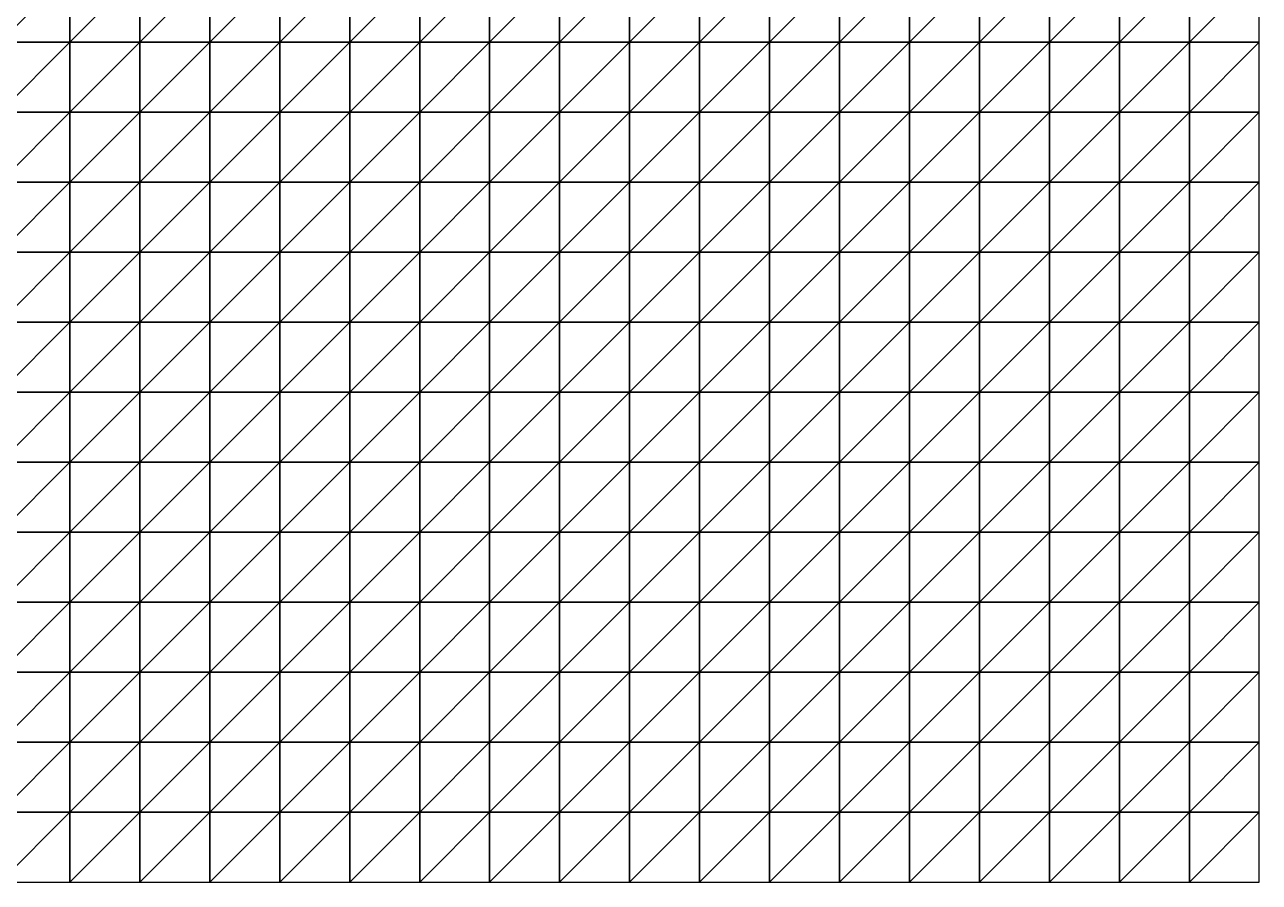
# Model space of a CAD drawing. Extents: x 504700 to 505400, y 9011750 to 9012250.
# Drawn here: x 505223.5 to 505400, y 9011750 to 9011872.5 of the extents above; entities that cross this region are included whole.
import ezdxf

# ---------------------------------------------------------------- set-up
doc = ezdxf.new("R2010")
doc.units = 0

msp = doc.modelspace()

# ---------------------------------------------------------------- linework, layer by layer
at = {"layer": 'TOPO_JUNI'}
for points in [[(505220, 9011870, 342.08), (505230, 9011870, 342.73), (505230, 9011880, 342.74)], [(505220, 9011870, 342.08), (505230, 9011880, 342.74), (505220, 9011880, 342.09)], [(505230, 9011870, 342.73), (505240, 9011870, 343.43), (505240, 9011880, 343.44)], [(505230, 9011870, 342.73), (505240, 9011880, 343.44), (505230, 9011880, 342.74)], [(505240, 9011870, 343.43), (505250, 9011870, 344.16), (505250, 9011880, 344.17)], [(505240, 9011870, 343.43), (505250, 9011880, 344.17), (505240, 9011880, 343.44)], [(505250, 9011870, 344.16), (505260, 9011870, 344.89), (505260, 9011880, 344.9)], [(505250, 9011870, 344.16), (505260, 9011880, 344.9), (505250, 9011880, 344.17)], [(505260, 9011870, 344.89), (505270, 9011870, 345.59), (505270, 9011880, 345.61)], [(505260, 9011870, 344.89), (505270, 9011880, 345.61), (505260, 9011880, 344.9)], [(505270, 9011870, 345.59), (505280, 9011870, 346.24), (505280, 9011880, 346.25)], [(505270, 9011870, 345.59), (505280, 9011880, 346.25), (505270, 9011880, 345.61)], [(505280, 9011870, 346.24), (505290, 9011870, 346.83), (505290, 9011880, 346.84)], [(505280, 9011870, 346.24), (505290, 9011880, 346.84), (505280, 9011880, 346.25)], [(505290, 9011870, 346.83), (505300, 9011870, 347.31), (505300, 9011880, 347.32)], [(505290, 9011870, 346.83), (505300, 9011880, 347.32), (505290, 9011880, 346.84)], [(505300, 9011870, 347.31), (505310, 9011870, 347.7), (505310, 9011880, 347.7)], [(505300, 9011870, 347.31), (505310, 9011880, 347.7), (505300, 9011880, 347.32)], [(505310, 9011870, 347.7), (505320, 9011870, 347.96), (505320, 9011880, 347.95)], [(505310, 9011870, 347.7), (505320, 9011880, 347.95), (505310, 9011880, 347.7)], [(505320, 9011870, 347.96), (505330, 9011870, 348.1), (505330, 9011880, 348.09)], [(505320, 9011870, 347.96), (505330, 9011880, 348.09), (505320, 9011880, 347.95)], [(505330, 9011870, 348.1), (505340, 9011870, 348.11), (505340, 9011880, 348.1)], [(505330, 9011870, 348.1), (505340, 9011880, 348.1), (505330, 9011880, 348.09)], [(505340, 9011870, 348.11), (505350, 9011870, 348.03), (505350, 9011880, 348.01)], [(505340, 9011870, 348.11), (505350, 9011880, 348.01), (505340, 9011880, 348.1)], [(505350, 9011870, 348.03), (505360, 9011870, 347.83), (505360, 9011880, 347.8)], [(505350, 9011870, 348.03), (505360, 9011880, 347.8), (505350, 9011880, 348.01)], [(505360, 9011870, 347.83), (505370, 9011870, 347.57), (505370, 9011880, 347.53)], [(505360, 9011870, 347.83), (505370, 9011880, 347.53), (505360, 9011880, 347.8)], [(505370, 9011870, 347.57), (505380, 9011870, 347.24), (505380, 9011880, 347.2)], [(505370, 9011870, 347.57), (505380, 9011880, 347.2), (505370, 9011880, 347.53)], [(505380, 9011870, 347.24), (505390, 9011870, 346.89), (505390, 9011880, 346.84)], [(505380, 9011870, 347.24), (505390, 9011880, 346.84), (505380, 9011880, 347.2)], [(505390, 9011870, 346.89), (505400, 9011870, 346.54), (505400, 9011880, 346.47)], [(505390, 9011870, 346.89), (505400, 9011880, 346.47), (505390, 9011880, 346.84)], [(505220, 9011860, 342.05), (505230, 9011860, 342.7), (505230, 9011870, 342.73)], [(505220, 9011860, 342.05), (505230, 9011870, 342.73), (505220, 9011870, 342.08)], [(505230, 9011860, 342.7), (505240, 9011860, 343.41), (505240, 9011870, 343.43)], [(505230, 9011860, 342.7), (505240, 9011870, 343.43), (505230, 9011870, 342.73)], [(505240, 9011860, 343.41), (505250, 9011860, 344.13), (505250, 9011870, 344.16)], [(505240, 9011860, 343.41), (505250, 9011870, 344.16), (505240, 9011870, 343.43)], [(505250, 9011860, 344.13), (505260, 9011860, 344.86), (505260, 9011870, 344.89)], [(505250, 9011860, 344.13), (505260, 9011870, 344.89), (505250, 9011870, 344.16)], [(505260, 9011860, 344.86), (505270, 9011860, 345.57), (505270, 9011870, 345.59)], [(505260, 9011860, 344.86), (505270, 9011870, 345.59), (505260, 9011870, 344.89)], [(505270, 9011860, 345.57), (505280, 9011860, 346.22), (505280, 9011870, 346.24)], [(505270, 9011860, 345.57), (505280, 9011870, 346.24), (505270, 9011870, 345.59)], [(505280, 9011860, 346.22), (505290, 9011860, 346.81), (505290, 9011870, 346.83)], [(505280, 9011860, 346.22), (505290, 9011870, 346.83), (505280, 9011870, 346.24)], [(505290, 9011860, 346.81), (505300, 9011860, 347.3), (505300, 9011870, 347.31)], [(505290, 9011860, 346.81), (505300, 9011870, 347.31), (505290, 9011870, 346.83)], [(505300, 9011860, 347.3), (505310, 9011860, 347.69), (505310, 9011870, 347.7)], [(505300, 9011860, 347.3), (505310, 9011870, 347.7), (505300, 9011870, 347.31)], [(505310, 9011860, 347.69), (505320, 9011860, 347.95), (505320, 9011870, 347.96)], [(505310, 9011860, 347.69), (505320, 9011870, 347.96), (505310, 9011870, 347.7)], [(505320, 9011860, 347.95), (505330, 9011860, 348.1), (505330, 9011870, 348.1)], [(505320, 9011860, 347.95), (505330, 9011870, 348.1), (505320, 9011870, 347.96)], [(505330, 9011860, 348.1), (505340, 9011860, 348.12), (505340, 9011870, 348.11)], [(505330, 9011860, 348.1), (505340, 9011870, 348.11), (505330, 9011870, 348.1)], [(505340, 9011860, 348.12), (505350, 9011860, 348.04), (505350, 9011870, 348.03)], [(505340, 9011860, 348.12), (505350, 9011870, 348.03), (505340, 9011870, 348.11)], [(505350, 9011860, 348.04), (505360, 9011860, 347.85), (505360, 9011870, 347.83)], [(505350, 9011860, 348.04), (505360, 9011870, 347.83), (505350, 9011870, 348.03)], [(505360, 9011860, 347.85), (505370, 9011860, 347.6), (505370, 9011870, 347.57)], [(505360, 9011860, 347.85), (505370, 9011870, 347.57), (505360, 9011870, 347.83)], [(505370, 9011860, 347.6), (505380, 9011860, 347.28), (505380, 9011870, 347.24)], [(505370, 9011860, 347.6), (505380, 9011870, 347.24), (505370, 9011870, 347.57)], [(505380, 9011860, 347.28), (505390, 9011860, 346.94), (505390, 9011870, 346.89)], [(505380, 9011860, 347.28), (505390, 9011870, 346.89), (505380, 9011870, 347.24)], [(505390, 9011860, 346.94), (505400, 9011860, 346.6), (505400, 9011870, 346.54)], [(505390, 9011860, 346.94), (505400, 9011870, 346.54), (505390, 9011870, 346.89)], [(505220, 9011850, 342.02), (505230, 9011850, 342.67), (505230, 9011860, 342.7)], [(505220, 9011850, 342.02), (505230, 9011860, 342.7), (505220, 9011860, 342.05)], [(505230, 9011850, 342.67), (505240, 9011850, 343.37), (505240, 9011860, 343.41)], [(505230, 9011850, 342.67), (505240, 9011860, 343.41), (505230, 9011860, 342.7)], [(505240, 9011850, 343.37), (505250, 9011850, 344.09), (505250, 9011860, 344.13)], [(505240, 9011850, 343.37), (505250, 9011860, 344.13), (505240, 9011860, 343.41)], [(505250, 9011850, 344.09), (505260, 9011850, 344.82), (505260, 9011860, 344.86)], [(505250, 9011850, 344.09), (505260, 9011860, 344.86), (505250, 9011860, 344.13)], [(505260, 9011850, 344.82), (505270, 9011850, 345.53), (505270, 9011860, 345.57)], [(505260, 9011850, 344.82), (505270, 9011860, 345.57), (505260, 9011860, 344.86)], [(505270, 9011850, 345.53), (505280, 9011850, 346.19), (505280, 9011860, 346.22)], [(505270, 9011850, 345.53), (505280, 9011860, 346.22), (505270, 9011860, 345.57)], [(505280, 9011850, 346.19), (505290, 9011850, 346.78), (505290, 9011860, 346.81)], [(505280, 9011850, 346.19), (505290, 9011860, 346.81), (505280, 9011860, 346.22)], [(505290, 9011850, 346.78), (505300, 9011850, 347.27), (505300, 9011860, 347.3)], [(505290, 9011850, 346.78), (505300, 9011860, 347.3), (505290, 9011860, 346.81)], [(505300, 9011850, 347.27), (505310, 9011850, 347.67), (505310, 9011860, 347.69)], [(505300, 9011850, 347.27), (505310, 9011860, 347.69), (505300, 9011860, 347.3)], [(505310, 9011850, 347.67), (505320, 9011850, 347.93), (505320, 9011860, 347.95)], [(505310, 9011850, 347.67), (505320, 9011860, 347.95), (505310, 9011860, 347.69)], [(505320, 9011850, 347.93), (505330, 9011850, 348.09), (505330, 9011860, 348.1)], [(505320, 9011850, 347.93), (505330, 9011860, 348.1), (505320, 9011860, 347.95)], [(505330, 9011850, 348.09), (505340, 9011850, 348.11), (505340, 9011860, 348.12)], [(505330, 9011850, 348.09), (505340, 9011860, 348.12), (505330, 9011860, 348.1)], [(505340, 9011850, 348.11), (505350, 9011850, 348.04), (505350, 9011860, 348.04)], [(505340, 9011850, 348.11), (505350, 9011860, 348.04), (505340, 9011860, 348.12)], [(505350, 9011850, 348.04), (505360, 9011850, 347.86), (505360, 9011860, 347.85)], [(505350, 9011850, 348.04), (505360, 9011860, 347.85), (505350, 9011860, 348.04)], [(505360, 9011850, 347.86), (505370, 9011850, 347.62), (505370, 9011860, 347.6)], [(505360, 9011850, 347.86), (505370, 9011860, 347.6), (505360, 9011860, 347.85)], [(505370, 9011850, 347.62), (505380, 9011850, 347.31), (505380, 9011860, 347.28)], [(505370, 9011850, 347.62), (505380, 9011860, 347.28), (505370, 9011860, 347.6)], [(505380, 9011850, 347.31), (505390, 9011850, 346.98), (505390, 9011860, 346.94)], [(505380, 9011850, 347.31), (505390, 9011860, 346.94), (505380, 9011860, 347.28)], [(505390, 9011850, 346.98), (505400, 9011850, 346.64), (505400, 9011860, 346.6)], [(505390, 9011850, 346.98), (505400, 9011860, 346.6), (505390, 9011860, 346.94)], [(505220, 9011840, 341.97), (505230, 9011840, 342.62), (505230, 9011850, 342.67)], [(505220, 9011840, 341.97), (505230, 9011850, 342.67), (505220, 9011850, 342.02)], [(505230, 9011840, 342.62), (505240, 9011840, 343.32), (505240, 9011850, 343.37)], [(505230, 9011840, 342.62), (505240, 9011850, 343.37), (505230, 9011850, 342.67)], [(505240, 9011840, 343.32), (505250, 9011840, 344.04), (505250, 9011850, 344.09)], [(505240, 9011840, 343.32), (505250, 9011850, 344.09), (505240, 9011850, 343.37)], [(505250, 9011840, 344.04), (505260, 9011840, 344.77), (505260, 9011850, 344.82)], [(505250, 9011840, 344.04), (505260, 9011850, 344.82), (505250, 9011850, 344.09)], [(505260, 9011840, 344.77), (505270, 9011840, 345.48), (505270, 9011850, 345.53)], [(505260, 9011840, 344.77), (505270, 9011850, 345.53), (505260, 9011850, 344.82)], [(505270, 9011840, 345.48), (505280, 9011840, 346.14), (505280, 9011850, 346.19)], [(505270, 9011840, 345.48), (505280, 9011850, 346.19), (505270, 9011850, 345.53)], [(505280, 9011840, 346.14), (505290, 9011840, 346.74), (505290, 9011850, 346.78)], [(505280, 9011840, 346.14), (505290, 9011850, 346.78), (505280, 9011850, 346.19)], [(505290, 9011840, 346.74), (505300, 9011840, 347.23), (505300, 9011850, 347.27)], [(505290, 9011840, 346.74), (505300, 9011850, 347.27), (505290, 9011850, 346.78)], [(505300, 9011840, 347.23), (505310, 9011840, 347.63), (505310, 9011850, 347.67)], [(505300, 9011840, 347.23), (505310, 9011850, 347.67), (505300, 9011850, 347.27)], [(505310, 9011840, 347.63), (505320, 9011840, 347.9), (505320, 9011850, 347.93)], [(505310, 9011840, 347.63), (505320, 9011850, 347.93), (505310, 9011850, 347.67)], [(505320, 9011840, 347.9), (505330, 9011840, 348.07), (505330, 9011850, 348.09)], [(505320, 9011840, 347.9), (505330, 9011850, 348.09), (505320, 9011850, 347.93)], [(505330, 9011840, 348.07), (505340, 9011840, 348.1), (505340, 9011850, 348.11)], [(505330, 9011840, 348.07), (505340, 9011850, 348.11), (505330, 9011850, 348.09)], [(505340, 9011840, 348.1), (505350, 9011840, 348.04), (505350, 9011850, 348.04)], [(505340, 9011840, 348.1), (505350, 9011850, 348.04), (505340, 9011850, 348.11)], [(505350, 9011840, 348.04), (505360, 9011840, 347.86), (505360, 9011850, 347.86)], [(505350, 9011840, 348.04), (505360, 9011850, 347.86), (505350, 9011850, 348.04)], [(505360, 9011840, 347.86), (505370, 9011840, 347.63), (505370, 9011850, 347.62)], [(505360, 9011840, 347.86), (505370, 9011850, 347.62), (505360, 9011850, 347.86)], [(505370, 9011840, 347.63), (505380, 9011840, 347.33), (505380, 9011850, 347.31)], [(505370, 9011840, 347.63), (505380, 9011850, 347.31), (505370, 9011850, 347.62)], [(505380, 9011840, 347.33), (505390, 9011840, 347.01), (505390, 9011850, 346.98)], [(505380, 9011840, 347.33), (505390, 9011850, 346.98), (505380, 9011850, 347.31)], [(505390, 9011840, 347.01), (505400, 9011840, 346.69), (505400, 9011850, 346.64)], [(505390, 9011840, 347.01), (505400, 9011850, 346.64), (505390, 9011850, 346.98)], [(505220, 9011830, 341.92), (505230, 9011830, 342.56), (505230, 9011840, 342.62)], [(505220, 9011830, 341.92), (505230, 9011840, 342.62), (505220, 9011840, 341.97)], [(505230, 9011830, 342.56), (505240, 9011830, 343.26), (505240, 9011840, 343.32)], [(505230, 9011830, 342.56), (505240, 9011840, 343.32), (505230, 9011840, 342.62)], [(505240, 9011830, 343.26), (505250, 9011830, 343.98), (505250, 9011840, 344.04)], [(505240, 9011830, 343.26), (505250, 9011840, 344.04), (505240, 9011840, 343.32)], [(505250, 9011830, 343.98), (505260, 9011830, 344.71), (505260, 9011840, 344.77)], [(505250, 9011830, 343.98), (505260, 9011840, 344.77), (505250, 9011840, 344.04)], [(505260, 9011830, 344.71), (505270, 9011830, 345.42), (505270, 9011840, 345.48)], [(505260, 9011830, 344.71), (505270, 9011840, 345.48), (505260, 9011840, 344.77)], [(505270, 9011830, 345.42), (505280, 9011830, 346.08), (505280, 9011840, 346.14)], [(505270, 9011830, 345.42), (505280, 9011840, 346.14), (505270, 9011840, 345.48)], [(505280, 9011830, 346.08), (505290, 9011830, 346.68), (505290, 9011840, 346.74)], [(505280, 9011830, 346.08), (505290, 9011840, 346.74), (505280, 9011840, 346.14)], [(505290, 9011830, 346.68), (505300, 9011830, 347.18), (505300, 9011840, 347.23)], [(505290, 9011830, 346.68), (505300, 9011840, 347.23), (505290, 9011840, 346.74)], [(505300, 9011830, 347.18), (505310, 9011830, 347.59), (505310, 9011840, 347.63)], [(505300, 9011830, 347.18), (505310, 9011840, 347.63), (505300, 9011840, 347.23)], [(505310, 9011830, 347.59), (505320, 9011830, 347.86), (505320, 9011840, 347.9)], [(505310, 9011830, 347.59), (505320, 9011840, 347.9), (505310, 9011840, 347.63)], [(505320, 9011830, 347.86), (505330, 9011830, 348.04), (505330, 9011840, 348.07)], [(505320, 9011830, 347.86), (505330, 9011840, 348.07), (505320, 9011840, 347.9)], [(505330, 9011830, 348.04), (505340, 9011830, 348.07), (505340, 9011840, 348.1)], [(505330, 9011830, 348.04), (505340, 9011840, 348.1), (505330, 9011840, 348.07)], [(505340, 9011830, 348.07), (505350, 9011830, 348.02), (505350, 9011840, 348.04)], [(505340, 9011830, 348.07), (505350, 9011840, 348.04), (505340, 9011840, 348.1)], [(505350, 9011830, 348.02), (505360, 9011830, 347.85), (505360, 9011840, 347.86)], [(505350, 9011830, 348.02), (505360, 9011840, 347.86), (505350, 9011840, 348.04)], [(505360, 9011830, 347.85), (505370, 9011830, 347.63), (505370, 9011840, 347.63)], [(505360, 9011830, 347.85), (505370, 9011840, 347.63), (505360, 9011840, 347.86)], [(505370, 9011830, 347.63), (505380, 9011830, 347.34), (505380, 9011840, 347.33)], [(505370, 9011830, 347.63), (505380, 9011840, 347.33), (505370, 9011840, 347.63)], [(505380, 9011830, 347.34), (505390, 9011830, 347.03), (505390, 9011840, 347.01)], [(505380, 9011830, 347.34), (505390, 9011840, 347.01), (505380, 9011840, 347.33)], [(505390, 9011830, 347.03), (505400, 9011830, 346.72), (505400, 9011840, 346.69)], [(505390, 9011830, 347.03), (505400, 9011840, 346.69), (505390, 9011840, 347.01)], [(505220, 9011820, 341.85), (505230, 9011820, 342.49), (505230, 9011830, 342.56)], [(505220, 9011820, 341.85), (505230, 9011830, 342.56), (505220, 9011830, 341.92)], [(505230, 9011820, 342.49), (505240, 9011820, 343.19), (505240, 9011830, 343.26)], [(505230, 9011820, 342.49), (505240, 9011830, 343.26), (505230, 9011830, 342.56)], [(505240, 9011820, 343.19), (505250, 9011820, 343.91), (505250, 9011830, 343.98)], [(505240, 9011820, 343.19), (505250, 9011830, 343.98), (505240, 9011830, 343.26)], [(505250, 9011820, 343.91), (505260, 9011820, 344.64), (505260, 9011830, 344.71)], [(505250, 9011820, 343.91), (505260, 9011830, 344.71), (505250, 9011830, 343.98)], [(505260, 9011820, 344.64), (505270, 9011820, 345.35), (505270, 9011830, 345.42)], [(505260, 9011820, 344.64), (505270, 9011830, 345.42), (505260, 9011830, 344.71)], [(505270, 9011820, 345.35), (505280, 9011820, 346.01), (505280, 9011830, 346.08)], [(505270, 9011820, 345.35), (505280, 9011830, 346.08), (505270, 9011830, 345.42)], [(505280, 9011820, 346.01), (505290, 9011820, 346.62), (505290, 9011830, 346.68)], [(505280, 9011820, 346.01), (505290, 9011830, 346.68), (505280, 9011830, 346.08)], [(505290, 9011820, 346.62), (505300, 9011820, 347.12), (505300, 9011830, 347.18)], [(505290, 9011820, 346.62), (505300, 9011830, 347.18), (505290, 9011830, 346.68)], [(505300, 9011820, 347.12), (505310, 9011820, 347.53), (505310, 9011830, 347.59)], [(505300, 9011820, 347.12), (505310, 9011830, 347.59), (505300, 9011830, 347.18)], [(505310, 9011820, 347.53), (505320, 9011820, 347.81), (505320, 9011830, 347.86)], [(505310, 9011820, 347.53), (505320, 9011830, 347.86), (505310, 9011830, 347.59)], [(505320, 9011820, 347.81), (505330, 9011820, 347.99), (505330, 9011830, 348.04)], [(505320, 9011820, 347.81), (505330, 9011830, 348.04), (505320, 9011830, 347.86)], [(505330, 9011820, 347.99), (505340, 9011820, 348.04), (505340, 9011830, 348.07)], [(505330, 9011820, 347.99), (505340, 9011830, 348.07), (505330, 9011830, 348.04)], [(505340, 9011820, 348.04), (505350, 9011820, 347.99), (505350, 9011830, 348.02)], [(505340, 9011820, 348.04), (505350, 9011830, 348.02), (505340, 9011830, 348.07)], [(505350, 9011820, 347.99), (505360, 9011820, 347.84), (505360, 9011830, 347.85)], [(505350, 9011820, 347.99), (505360, 9011830, 347.85), (505350, 9011830, 348.02)], [(505360, 9011820, 347.84), (505370, 9011820, 347.62), (505370, 9011830, 347.63)], [(505360, 9011820, 347.84), (505370, 9011830, 347.63), (505360, 9011830, 347.85)], [(505370, 9011820, 347.62), (505380, 9011820, 347.35), (505380, 9011830, 347.34)], [(505370, 9011820, 347.62), (505380, 9011830, 347.34), (505370, 9011830, 347.63)], [(505380, 9011820, 347.35), (505390, 9011820, 347.05), (505390, 9011830, 347.03)], [(505380, 9011820, 347.35), (505390, 9011830, 347.03), (505380, 9011830, 347.34)], [(505390, 9011820, 347.05), (505400, 9011820, 346.75), (505400, 9011830, 346.72)], [(505390, 9011820, 347.05), (505400, 9011830, 346.72), (505390, 9011830, 347.03)], [(505220, 9011810, 341.78), (505230, 9011810, 342.41), (505230, 9011820, 342.49)], [(505220, 9011810, 341.78), (505230, 9011820, 342.49), (505220, 9011820, 341.85)], [(505230, 9011810, 342.41), (505240, 9011810, 343.1), (505240, 9011820, 343.19)], [(505230, 9011810, 342.41), (505240, 9011820, 343.19), (505230, 9011820, 342.49)], [(505240, 9011810, 343.1), (505250, 9011810, 343.83), (505250, 9011820, 343.91)], [(505240, 9011810, 343.1), (505250, 9011820, 343.91), (505240, 9011820, 343.19)], [(505250, 9011810, 343.83), (505260, 9011810, 344.56), (505260, 9011820, 344.64)], [(505250, 9011810, 343.83), (505260, 9011820, 344.64), (505250, 9011820, 343.91)], [(505260, 9011810, 344.56), (505270, 9011810, 345.28), (505270, 9011820, 345.35)], [(505260, 9011810, 344.56), (505270, 9011820, 345.35), (505260, 9011820, 344.64)], [(505270, 9011810, 345.28), (505280, 9011810, 345.94), (505280, 9011820, 346.01)], [(505270, 9011810, 345.28), (505280, 9011820, 346.01), (505270, 9011820, 345.35)], [(505280, 9011810, 345.94), (505290, 9011810, 346.55), (505290, 9011820, 346.62)], [(505280, 9011810, 345.94), (505290, 9011820, 346.62), (505280, 9011820, 346.01)], [(505290, 9011810, 346.55), (505300, 9011810, 347.05), (505300, 9011820, 347.12)], [(505290, 9011810, 346.55), (505300, 9011820, 347.12), (505290, 9011820, 346.62)], [(505300, 9011810, 347.05), (505310, 9011810, 347.47), (505310, 9011820, 347.53)], [(505300, 9011810, 347.05), (505310, 9011820, 347.53), (505300, 9011820, 347.12)], [(505310, 9011810, 347.47), (505320, 9011810, 347.76), (505320, 9011820, 347.81)], [(505310, 9011810, 347.47), (505320, 9011820, 347.81), (505310, 9011820, 347.53)], [(505320, 9011810, 347.76), (505330, 9011810, 347.94), (505330, 9011820, 347.99)], [(505320, 9011810, 347.76), (505330, 9011820, 347.99), (505320, 9011820, 347.81)], [(505330, 9011810, 347.94), (505340, 9011810, 348), (505340, 9011820, 348.04)], [(505330, 9011810, 347.94), (505340, 9011820, 348.04), (505330, 9011820, 347.99)], [(505340, 9011810, 348), (505350, 9011810, 347.96), (505350, 9011820, 347.99)], [(505340, 9011810, 348), (505350, 9011820, 347.99), (505340, 9011820, 348.04)], [(505350, 9011810, 347.96), (505360, 9011810, 347.82), (505360, 9011820, 347.84)], [(505350, 9011810, 347.96), (505360, 9011820, 347.84), (505350, 9011820, 347.99)], [(505360, 9011810, 347.82), (505370, 9011810, 347.61), (505370, 9011820, 347.62)], [(505360, 9011810, 347.82), (505370, 9011820, 347.62), (505360, 9011820, 347.84)], [(505370, 9011810, 347.61), (505380, 9011810, 347.35), (505380, 9011820, 347.35)], [(505370, 9011810, 347.61), (505380, 9011820, 347.35), (505370, 9011820, 347.62)], [(505380, 9011810, 347.35), (505390, 9011810, 347.06), (505390, 9011820, 347.05)], [(505380, 9011810, 347.35), (505390, 9011820, 347.05), (505380, 9011820, 347.35)], [(505390, 9011810, 347.06), (505400, 9011810, 346.78), (505400, 9011820, 346.75)], [(505390, 9011810, 347.06), (505400, 9011820, 346.75), (505390, 9011820, 347.05)], [(505220, 9011800, 341.69), (505230, 9011800, 342.32), (505230, 9011810, 342.41)], [(505220, 9011800, 341.69), (505230, 9011810, 342.41), (505220, 9011810, 341.78)], [(505230, 9011800, 342.32), (505240, 9011800, 343.02), (505240, 9011810, 343.1)], [(505230, 9011800, 342.32), (505240, 9011810, 343.1), (505230, 9011810, 342.41)], [(505240, 9011800, 343.02), (505250, 9011800, 343.74), (505250, 9011810, 343.83)], [(505240, 9011800, 343.02), (505250, 9011810, 343.83), (505240, 9011810, 343.1)], [(505250, 9011800, 343.74), (505260, 9011800, 344.47), (505260, 9011810, 344.56)], [(505250, 9011800, 343.74), (505260, 9011810, 344.56), (505250, 9011810, 343.83)], [(505260, 9011800, 344.47), (505270, 9011800, 345.19), (505270, 9011810, 345.28)], [(505260, 9011800, 344.47), (505270, 9011810, 345.28), (505260, 9011810, 344.56)], [(505270, 9011800, 345.19), (505280, 9011800, 345.85), (505280, 9011810, 345.94)], [(505270, 9011800, 345.19), (505280, 9011810, 345.94), (505270, 9011810, 345.28)], [(505280, 9011800, 345.85), (505290, 9011800, 346.46), (505290, 9011810, 346.55)], [(505280, 9011800, 345.85), (505290, 9011810, 346.55), (505280, 9011810, 345.94)], [(505290, 9011800, 346.46), (505300, 9011800, 346.97), (505300, 9011810, 347.05)], [(505290, 9011800, 346.46), (505300, 9011810, 347.05), (505290, 9011810, 346.55)], [(505300, 9011800, 346.97), (505310, 9011800, 347.4), (505310, 9011810, 347.47)], [(505300, 9011800, 346.97), (505310, 9011810, 347.47), (505300, 9011810, 347.05)], [(505310, 9011800, 347.4), (505320, 9011800, 347.69), (505320, 9011810, 347.76)], [(505310, 9011800, 347.4), (505320, 9011810, 347.76), (505310, 9011810, 347.47)], [(505320, 9011800, 347.69), (505330, 9011800, 347.89), (505330, 9011810, 347.94)], [(505320, 9011800, 347.69), (505330, 9011810, 347.94), (505320, 9011810, 347.76)], [(505330, 9011800, 347.89), (505340, 9011800, 347.95), (505340, 9011810, 348)], [(505330, 9011800, 347.89), (505340, 9011810, 348), (505330, 9011810, 347.94)], [(505340, 9011800, 347.95), (505350, 9011800, 347.92), (505350, 9011810, 347.96)], [(505340, 9011800, 347.95), (505350, 9011810, 347.96), (505340, 9011810, 348)], [(505350, 9011800, 347.92), (505360, 9011800, 347.79), (505360, 9011810, 347.82)], [(505350, 9011800, 347.92), (505360, 9011810, 347.82), (505350, 9011810, 347.96)], [(505360, 9011800, 347.79), (505370, 9011800, 347.59), (505370, 9011810, 347.61)], [(505360, 9011800, 347.79), (505370, 9011810, 347.61), (505360, 9011810, 347.82)], [(505370, 9011800, 347.59), (505380, 9011800, 347.34), (505380, 9011810, 347.35)], [(505370, 9011800, 347.59), (505380, 9011810, 347.35), (505370, 9011810, 347.61)], [(505380, 9011800, 347.34), (505390, 9011800, 347.07), (505390, 9011810, 347.06)], [(505380, 9011800, 347.34), (505390, 9011810, 347.06), (505380, 9011810, 347.35)], [(505390, 9011800, 347.07), (505400, 9011800, 346.79), (505400, 9011810, 346.78)], [(505390, 9011800, 347.07), (505400, 9011810, 346.78), (505390, 9011810, 347.06)], [(505220, 9011790, 341.6), (505230, 9011790, 342.23), (505230, 9011800, 342.32)], [(505220, 9011790, 341.6), (505230, 9011800, 342.32), (505220, 9011800, 341.69)], [(505230, 9011790, 342.23), (505240, 9011790, 342.92), (505240, 9011800, 343.02)], [(505230, 9011790, 342.23), (505240, 9011800, 343.02), (505230, 9011800, 342.32)], [(505240, 9011790, 342.92), (505250, 9011790, 343.64), (505250, 9011800, 343.74)], [(505240, 9011790, 342.92), (505250, 9011800, 343.74), (505240, 9011800, 343.02)], [(505250, 9011790, 343.64), (505260, 9011790, 344.37), (505260, 9011800, 344.47)], [(505250, 9011790, 343.64), (505260, 9011800, 344.47), (505250, 9011800, 343.74)], [(505260, 9011790, 344.37), (505270, 9011790, 345.09), (505270, 9011800, 345.19)], [(505260, 9011790, 344.37), (505270, 9011800, 345.19), (505260, 9011800, 344.47)], [(505270, 9011790, 345.09), (505280, 9011790, 345.76), (505280, 9011800, 345.85)], [(505270, 9011790, 345.09), (505280, 9011800, 345.85), (505270, 9011800, 345.19)], [(505280, 9011790, 345.76), (505290, 9011790, 346.37), (505290, 9011800, 346.46)], [(505280, 9011790, 345.76), (505290, 9011800, 346.46), (505280, 9011800, 345.85)], [(505290, 9011790, 346.37), (505300, 9011790, 346.89), (505300, 9011800, 346.97)], [(505290, 9011790, 346.37), (505300, 9011800, 346.97), (505290, 9011800, 346.46)], [(505300, 9011790, 346.89), (505310, 9011790, 347.32), (505310, 9011800, 347.4)], [(505300, 9011790, 346.89), (505310, 9011800, 347.4), (505300, 9011800, 346.97)], [(505310, 9011790, 347.32), (505320, 9011790, 347.62), (505320, 9011800, 347.69)], [(505310, 9011790, 347.32), (505320, 9011800, 347.69), (505310, 9011800, 347.4)], [(505320, 9011790, 347.62), (505330, 9011790, 347.82), (505330, 9011800, 347.89)], [(505320, 9011790, 347.62), (505330, 9011800, 347.89), (505320, 9011800, 347.69)], [(505330, 9011790, 347.82), (505340, 9011790, 347.89), (505340, 9011800, 347.95)], [(505330, 9011790, 347.82), (505340, 9011800, 347.95), (505330, 9011800, 347.89)], [(505340, 9011790, 347.89), (505350, 9011790, 347.87), (505350, 9011800, 347.92)], [(505340, 9011790, 347.89), (505350, 9011800, 347.92), (505340, 9011800, 347.95)], [(505350, 9011790, 347.87), (505360, 9011790, 347.75), (505360, 9011800, 347.79)], [(505350, 9011790, 347.87), (505360, 9011800, 347.79), (505350, 9011800, 347.92)], [(505360, 9011790, 347.75), (505370, 9011790, 347.57), (505370, 9011800, 347.59)], [(505360, 9011790, 347.75), (505370, 9011800, 347.59), (505360, 9011800, 347.79)], [(505370, 9011790, 347.57), (505380, 9011790, 347.33), (505380, 9011800, 347.34)], [(505370, 9011790, 347.57), (505380, 9011800, 347.34), (505370, 9011800, 347.59)], [(505380, 9011790, 347.33), (505390, 9011790, 347.07), (505390, 9011800, 347.07)], [(505380, 9011790, 347.33), (505390, 9011800, 347.07), (505380, 9011800, 347.34)], [(505390, 9011790, 347.07), (505400, 9011790, 346.81), (505400, 9011800, 346.79)], [(505390, 9011790, 347.07), (505400, 9011800, 346.79), (505390, 9011800, 347.07)], [(505220, 9011780, 341.5), (505230, 9011780, 342.12), (505230, 9011790, 342.23)], [(505220, 9011780, 341.5), (505230, 9011790, 342.23), (505220, 9011790, 341.6)], [(505230, 9011780, 342.12), (505240, 9011780, 342.82), (505240, 9011790, 342.92)], [(505230, 9011780, 342.12), (505240, 9011790, 342.92), (505230, 9011790, 342.23)], [(505240, 9011780, 342.82), (505250, 9011780, 343.54), (505250, 9011790, 343.64)], [(505240, 9011780, 342.82), (505250, 9011790, 343.64), (505240, 9011790, 342.92)], [(505250, 9011780, 343.54), (505260, 9011780, 344.27), (505260, 9011790, 344.37)], [(505250, 9011780, 343.54), (505260, 9011790, 344.37), (505250, 9011790, 343.64)], [(505260, 9011780, 344.27), (505270, 9011780, 344.99), (505270, 9011790, 345.09)], [(505260, 9011780, 344.27), (505270, 9011790, 345.09), (505260, 9011790, 344.37)], [(505270, 9011780, 344.99), (505280, 9011780, 345.66), (505280, 9011790, 345.76)], [(505270, 9011780, 344.99), (505280, 9011790, 345.76), (505270, 9011790, 345.09)], [(505280, 9011780, 345.66), (505290, 9011780, 346.28), (505290, 9011790, 346.37)], [(505280, 9011780, 345.66), (505290, 9011790, 346.37), (505280, 9011790, 345.76)], [(505290, 9011780, 346.28), (505300, 9011780, 346.79), (505300, 9011790, 346.89)], [(505290, 9011780, 346.28), (505300, 9011790, 346.89), (505290, 9011790, 346.37)], [(505300, 9011780, 346.79), (505310, 9011780, 347.23), (505310, 9011790, 347.32)], [(505300, 9011780, 346.79), (505310, 9011790, 347.32), (505300, 9011790, 346.89)], [(505310, 9011780, 347.23), (505320, 9011780, 347.54), (505320, 9011790, 347.62)], [(505310, 9011780, 347.23), (505320, 9011790, 347.62), (505310, 9011790, 347.32)], [(505320, 9011780, 347.54), (505330, 9011780, 347.75), (505330, 9011790, 347.82)], [(505320, 9011780, 347.54), (505330, 9011790, 347.82), (505320, 9011790, 347.62)], [(505330, 9011780, 347.75), (505340, 9011780, 347.83), (505340, 9011790, 347.89)], [(505330, 9011780, 347.75), (505340, 9011790, 347.89), (505330, 9011790, 347.82)], [(505340, 9011780, 347.83), (505350, 9011780, 347.82), (505350, 9011790, 347.87)], [(505340, 9011780, 347.83), (505350, 9011790, 347.87), (505340, 9011790, 347.89)], [(505350, 9011780, 347.82), (505360, 9011780, 347.71), (505360, 9011790, 347.75)], [(505350, 9011780, 347.82), (505360, 9011790, 347.75), (505350, 9011790, 347.87)], [(505360, 9011780, 347.71), (505370, 9011780, 347.54), (505370, 9011790, 347.57)], [(505360, 9011780, 347.71), (505370, 9011790, 347.57), (505360, 9011790, 347.75)], [(505370, 9011780, 347.54), (505380, 9011780, 347.31), (505380, 9011790, 347.33)], [(505370, 9011780, 347.54), (505380, 9011790, 347.33), (505370, 9011790, 347.57)], [(505380, 9011780, 347.31), (505390, 9011780, 347.06), (505390, 9011790, 347.07)], [(505380, 9011780, 347.31), (505390, 9011790, 347.07), (505380, 9011790, 347.33)], [(505390, 9011780, 347.06), (505400, 9011780, 346.82), (505400, 9011790, 346.81)], [(505390, 9011780, 347.06), (505400, 9011790, 346.81), (505390, 9011790, 347.07)], [(505220, 9011770, 341.39), (505230, 9011770, 342.01), (505230, 9011780, 342.12)], [(505220, 9011770, 341.39), (505230, 9011780, 342.12), (505220, 9011780, 341.5)], [(505230, 9011770, 342.01), (505240, 9011770, 342.7), (505240, 9011780, 342.82)], [(505230, 9011770, 342.01), (505240, 9011780, 342.82), (505230, 9011780, 342.12)], [(505240, 9011770, 342.7), (505250, 9011770, 343.42), (505250, 9011780, 343.54)], [(505240, 9011770, 342.7), (505250, 9011780, 343.54), (505240, 9011780, 342.82)], [(505250, 9011770, 343.42), (505260, 9011770, 344.16), (505260, 9011780, 344.27)], [(505250, 9011770, 343.42), (505260, 9011780, 344.27), (505250, 9011780, 343.54)], [(505260, 9011770, 344.16), (505270, 9011770, 344.88), (505270, 9011780, 344.99)], [(505260, 9011770, 344.16), (505270, 9011780, 344.99), (505260, 9011780, 344.27)], [(505270, 9011770, 344.88), (505280, 9011770, 345.55), (505280, 9011780, 345.66)], [(505270, 9011770, 344.88), (505280, 9011780, 345.66), (505270, 9011780, 344.99)], [(505280, 9011770, 345.55), (505290, 9011770, 346.17), (505290, 9011780, 346.28)], [(505280, 9011770, 345.55), (505290, 9011780, 346.28), (505280, 9011780, 345.66)], [(505290, 9011770, 346.17), (505300, 9011770, 346.69), (505300, 9011780, 346.79)], [(505290, 9011770, 346.17), (505300, 9011780, 346.79), (505290, 9011780, 346.28)], [(505300, 9011770, 346.69), (505310, 9011770, 347.14), (505310, 9011780, 347.23)], [(505300, 9011770, 346.69), (505310, 9011780, 347.23), (505300, 9011780, 346.79)], [(505310, 9011770, 347.14), (505320, 9011770, 347.45), (505320, 9011780, 347.54)], [(505310, 9011770, 347.14), (505320, 9011780, 347.54), (505310, 9011780, 347.23)], [(505320, 9011770, 347.45), (505330, 9011770, 347.67), (505330, 9011780, 347.75)], [(505320, 9011770, 347.45), (505330, 9011780, 347.75), (505320, 9011780, 347.54)], [(505330, 9011770, 347.67), (505340, 9011770, 347.76), (505340, 9011780, 347.83)], [(505330, 9011770, 347.67), (505340, 9011780, 347.83), (505330, 9011780, 347.75)], [(505340, 9011770, 347.76), (505350, 9011770, 347.76), (505350, 9011780, 347.82)], [(505340, 9011770, 347.76), (505350, 9011780, 347.82), (505340, 9011780, 347.83)], [(505350, 9011770, 347.76), (505360, 9011770, 347.66), (505360, 9011780, 347.71)], [(505350, 9011770, 347.76), (505360, 9011780, 347.71), (505350, 9011780, 347.82)], [(505360, 9011770, 347.66), (505370, 9011770, 347.5), (505370, 9011780, 347.54)], [(505360, 9011770, 347.66), (505370, 9011780, 347.54), (505360, 9011780, 347.71)], [(505370, 9011770, 347.5), (505380, 9011770, 347.29), (505380, 9011780, 347.31)], [(505370, 9011770, 347.5), (505380, 9011780, 347.31), (505370, 9011780, 347.54)], [(505380, 9011770, 347.29), (505390, 9011770, 347.05), (505390, 9011780, 347.06)], [(505380, 9011770, 347.29), (505390, 9011780, 347.06), (505380, 9011780, 347.31)], [(505390, 9011770, 347.05), (505400, 9011770, 346.82), (505400, 9011780, 346.82)], [(505390, 9011770, 347.05), (505400, 9011780, 346.82), (505390, 9011780, 347.06)], [(505220, 9011760, 341.28), (505230, 9011760, 341.9), (505230, 9011770, 342.01)], [(505220, 9011760, 341.28), (505230, 9011770, 342.01), (505220, 9011770, 341.39)], [(505230, 9011760, 341.9), (505240, 9011760, 342.58), (505240, 9011770, 342.7)], [(505230, 9011760, 341.9), (505240, 9011770, 342.7), (505230, 9011770, 342.01)], [(505240, 9011760, 342.58), (505250, 9011760, 343.3), (505250, 9011770, 343.42)], [(505240, 9011760, 342.58), (505250, 9011770, 343.42), (505240, 9011770, 342.7)], [(505250, 9011760, 343.3), (505260, 9011760, 344.04), (505260, 9011770, 344.16)], [(505250, 9011760, 343.3), (505260, 9011770, 344.16), (505250, 9011770, 343.42)], [(505260, 9011760, 344.04), (505270, 9011760, 344.76), (505270, 9011770, 344.88)], [(505260, 9011760, 344.04), (505270, 9011770, 344.88), (505260, 9011770, 344.16)], [(505270, 9011760, 344.76), (505280, 9011760, 345.44), (505280, 9011770, 345.55)], [(505270, 9011760, 344.76), (505280, 9011770, 345.55), (505270, 9011770, 344.88)], [(505280, 9011760, 345.44), (505290, 9011760, 346.06), (505290, 9011770, 346.17)], [(505280, 9011760, 345.44), (505290, 9011770, 346.17), (505280, 9011770, 345.55)], [(505290, 9011760, 346.06), (505300, 9011760, 346.59), (505300, 9011770, 346.69)], [(505290, 9011760, 346.06), (505300, 9011770, 346.69), (505290, 9011770, 346.17)], [(505300, 9011760, 346.59), (505310, 9011760, 347.04), (505310, 9011770, 347.14)], [(505300, 9011760, 346.59), (505310, 9011770, 347.14), (505300, 9011770, 346.69)], [(505310, 9011760, 347.04), (505320, 9011760, 347.36), (505320, 9011770, 347.45)], [(505310, 9011760, 347.04), (505320, 9011770, 347.45), (505310, 9011770, 347.14)], [(505320, 9011760, 347.36), (505330, 9011760, 347.59), (505330, 9011770, 347.67)], [(505320, 9011760, 347.36), (505330, 9011770, 347.67), (505320, 9011770, 347.45)], [(505330, 9011760, 347.59), (505340, 9011760, 347.68), (505340, 9011770, 347.76)], [(505330, 9011760, 347.59), (505340, 9011770, 347.76), (505330, 9011770, 347.67)], [(505340, 9011760, 347.68), (505350, 9011760, 347.7), (505350, 9011770, 347.76)], [(505340, 9011760, 347.68), (505350, 9011770, 347.76), (505340, 9011770, 347.76)], [(505350, 9011760, 347.7), (505360, 9011760, 347.61), (505360, 9011770, 347.66)], [(505350, 9011760, 347.7), (505360, 9011770, 347.66), (505350, 9011770, 347.76)], [(505360, 9011760, 347.61), (505370, 9011760, 347.46), (505370, 9011770, 347.5)], [(505360, 9011760, 347.61), (505370, 9011770, 347.5), (505360, 9011770, 347.66)], [(505370, 9011760, 347.46), (505380, 9011760, 347.26), (505380, 9011770, 347.29)], [(505370, 9011760, 347.46), (505380, 9011770, 347.29), (505370, 9011770, 347.5)], [(505380, 9011760, 347.26), (505390, 9011760, 347.04), (505390, 9011770, 347.05)], [(505380, 9011760, 347.26), (505390, 9011770, 347.05), (505380, 9011770, 347.29)], [(505390, 9011760, 347.04), (505400, 9011760, 346.82), (505400, 9011770, 346.82)], [(505390, 9011760, 347.04), (505400, 9011770, 346.82), (505390, 9011770, 347.05)], [(505220, 9011750, 341.16), (505230, 9011750, 341.78), (505230, 9011760, 341.9)], [(505220, 9011750, 341.16), (505230, 9011760, 341.9), (505220, 9011760, 341.28)], [(505230, 9011750, 341.78), (505240, 9011750, 342.46), (505240, 9011760, 342.58)], [(505230, 9011750, 341.78), (505240, 9011760, 342.58), (505230, 9011760, 341.9)], [(505240, 9011750, 342.46), (505250, 9011750, 343.18), (505250, 9011760, 343.3)], [(505240, 9011750, 342.46), (505250, 9011760, 343.3), (505240, 9011760, 342.58)], [(505250, 9011750, 343.18), (505260, 9011750, 343.92), (505260, 9011760, 344.04)], [(505250, 9011750, 343.18), (505260, 9011760, 344.04), (505250, 9011760, 343.3)], [(505260, 9011750, 343.92), (505270, 9011750, 344.64), (505270, 9011760, 344.76)], [(505260, 9011750, 343.92), (505270, 9011760, 344.76), (505260, 9011760, 344.04)], [(505270, 9011750, 344.64), (505280, 9011750, 345.32), (505280, 9011760, 345.44)], [(505270, 9011750, 344.64), (505280, 9011760, 345.44), (505270, 9011760, 344.76)], [(505280, 9011750, 345.32), (505290, 9011750, 345.95), (505290, 9011760, 346.06)], [(505280, 9011750, 345.32), (505290, 9011760, 346.06), (505280, 9011760, 345.44)], [(505290, 9011750, 345.95), (505300, 9011750, 346.48), (505300, 9011760, 346.59)], [(505290, 9011750, 345.95), (505300, 9011760, 346.59), (505290, 9011760, 346.06)], [(505300, 9011750, 346.48), (505310, 9011750, 346.94), (505310, 9011760, 347.04)], [(505300, 9011750, 346.48), (505310, 9011760, 347.04), (505300, 9011760, 346.59)], [(505310, 9011750, 346.94), (505320, 9011750, 347.26), (505320, 9011760, 347.36)], [(505310, 9011750, 346.94), (505320, 9011760, 347.36), (505310, 9011760, 347.04)], [(505320, 9011750, 347.26), (505330, 9011750, 347.5), (505330, 9011760, 347.59)], [(505320, 9011750, 347.26), (505330, 9011760, 347.59), (505320, 9011760, 347.36)], [(505330, 9011750, 347.5), (505340, 9011750, 347.61), (505340, 9011760, 347.68)], [(505330, 9011750, 347.5), (505340, 9011760, 347.68), (505330, 9011760, 347.59)], [(505340, 9011750, 347.61), (505350, 9011750, 347.63), (505350, 9011760, 347.7)], [(505340, 9011750, 347.61), (505350, 9011760, 347.7), (505340, 9011760, 347.68)], [(505350, 9011750, 347.63), (505360, 9011750, 347.55), (505360, 9011760, 347.61)], [(505350, 9011750, 347.63), (505360, 9011760, 347.61), (505350, 9011760, 347.7)], [(505360, 9011750, 347.55), (505370, 9011750, 347.42), (505370, 9011760, 347.46)], [(505360, 9011750, 347.55), (505370, 9011760, 347.46), (505360, 9011760, 347.61)], [(505370, 9011750, 347.42), (505380, 9011750, 347.23), (505380, 9011760, 347.26)], [(505370, 9011750, 347.42), (505380, 9011760, 347.26), (505370, 9011760, 347.46)], [(505380, 9011750, 347.23), (505390, 9011750, 347.02), (505390, 9011760, 347.04)], [(505380, 9011750, 347.23), (505390, 9011760, 347.04), (505380, 9011760, 347.26)], [(505390, 9011750, 347.02), (505400, 9011750, 346.82), (505400, 9011760, 346.82)], [(505390, 9011750, 347.02), (505400, 9011760, 346.82), (505390, 9011760, 347.04)]]:
    msp.add_3dface(points, dxfattribs=at)

doc.saveas('drawing.dxf')
